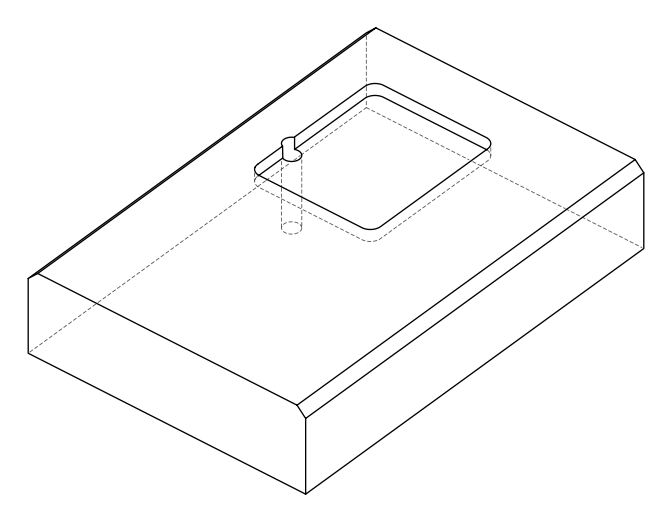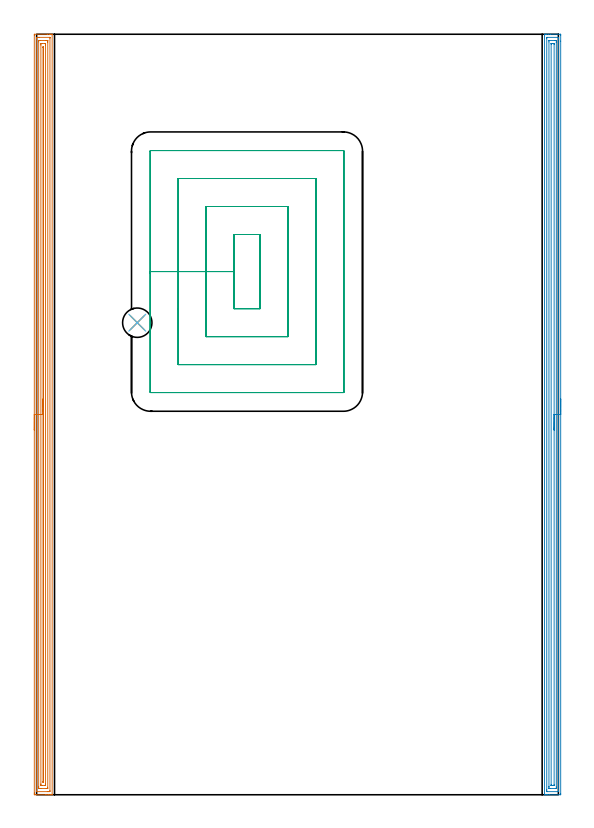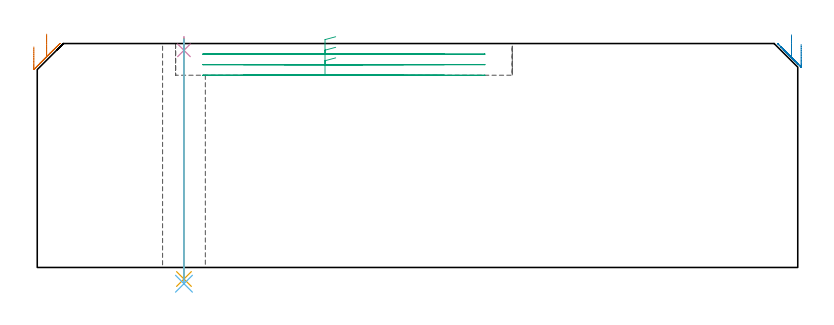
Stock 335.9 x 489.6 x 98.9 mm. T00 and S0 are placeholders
(PLAN: 6 operations, 4 tool changes, 45.5 min)
(1 AREA_MILL | FG_CHAMFER_SURFACE | UGT0205_001 | 19.75 min | 32369 mm3)
(2 AREA_MILL_1 | FG_CHAMFER_SURFACE_1 | UGT0205_001 | 15.9 min | 26468 mm3)
(3 MILL_RECTANGULAR_POCKET | POCKET_RECTANGULAR_STRAIGHT | UGT0201_106 | Follow Part, ap 6, ae 75% | 8.98 min | 372563 mm3)
(4 SPOT_DRILL | STEP1HOLE | NXT0321_9005560120000 | 0.05 min | 13 mm3)
(5 DRILL_THROUGH_HOLE_INTO_CENTER | STEP1HOLE | UGT0301_515 | 0.43 min | 9741 mm3)
(6 DRILL_TO_ENLARGE_THROUGH_HOLE | STEP1HOLE | UGT0301_257 | 0.43 min | 15003 mm3)
(TOOL UGT0205_001 | Chamfer Mill 20 x 3 x 45 deg. | D20 FL50 Z2)
(TOOL UGT0201_106 | End Mill 24 mm | D24 FL25 Z2)
(TOOL NXT0321_9005560120000 | NC Spot Drill, 120deg, 12mm, HSS, Uncoated | D12 PA120 FL30 Z2)
(TOOL UGT0301_515 | Carbide Drill 12.0 mm | D12 PA118 FL101 Z2)
(TOOL UGT0301_257 | Twist Drill 18.9 mm | D18.9 PA118 FL135 Z2)
(OP 1 AREA_MILL)
G17 G21 G94 G90
T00 M6
G54
G17 G0 G90 X-1.5 Y234.8 S1061 M3
G43 Z108.9 H0
Z97.4
G94 G1 Y234.838 Z96.528 F250.
Y234.952 Z95.664
Y235.141 Z94.812
Y235.403 Z93.98
Y235.737 Z93.174
Y236.14 Z92.4
Y236.608 Z91.664
Y237.14 Z90.972
Y237.729 Z90.329
Y238.372 Z89.74
Y239.064 Z89.209
Y239.8 Z88.74
Y240.574 Z88.337
Y241.38 Z88.003
Y242.212 Z87.741
Y243.064 Z87.552
Y243.928 Z87.438
Y244.8 Z87.4
Y488.967
X-1.496 Y489.401 Z87.403
X-1.492 Y489.59 Z87.406
X-1.3 Y489.6 Z87.598
X6.896 Z95.791
X8.294 Z97.19
X8.66 Z97.555
X9.391 Z98.29
X9.62 Z98.52
X9.993 Y489.593 Z98.884
X9.997 Y489.592 Z98.888
X10. Y489.415 Z98.9
Y0.185
X9.997 Y0.008 Z98.888
X9.993 Y0.007 Z98.884
X9.62 Y0. Z98.52
X9.391 Z98.29
X8.66 Z97.555
X7.412 Z96.309
X6.014 Z94.909
X-0.418 Z88.48
X-1.042 Y0.002 Z87.856
X-1.263 Y0.004 Z87.635
X-1.492 Y0.01 Z87.406
X-1.495 Y0.173 Z87.403
X-1.499 Y0.633 Z87.401
X-1.5 Y1.097 Z87.4
Y244.8
X-0.086 Z88.814
X-0.085 Y487.103 Z88.815
Y487.179
X-0.079 Y487.579 Z88.821
X0.313 Y487.594 Z89.213
X0.722 Y487.598 Z89.622
X1.189 Y487.6 Z90.089
X1.604 Z90.504
X8.481 Y487.599 Z97.381
X8.515 Y487.598 Z97.415
X8.551 Y487.595 Z97.451
X8.575 Y487.591 Z97.475
X8.579 Y487.564 Z97.479
X8.585 Y487.255 Z97.485
Y487.179
Y2.497
X8.584 Y2.421 Z97.484
X8.579 Y2.021 Z97.479
X8.187 Y2.006 Z97.087
X7.778 Y2.002 Z96.678
X7.311 Y2. Z96.211
X6.896 Z95.796
X0.019 Y2.001 Z88.919
X-0.015 Y2.002 Z88.885
X-0.051 Y2.005 Z88.849
X-0.075 Y2.009 Z88.825
X-0.079 Y2.036 Z88.821
X-0.085 Y2.345 Z88.815
Y2.421
X-0.086 Y244.8 Z88.814
X1.328 Z90.228
X1.329 Y484.775 Z90.229
X1.331 Y485.39 Z90.231
X1.333 Y485.529 Z90.233
X1.335 Y485.59 Z90.235
X1.401 Y485.596 Z90.301
X1.604 Y485.598 Z90.504
X2.279 Y485.6 Z91.179
X5.807 Z94.707
X6.689 Z95.589
X6.896 Y485.597 Z95.796
X7.103 Y485.593 Z96.003
X7.157 Y485.59 Z96.057
X7.165 Y485.556 Z96.065
X7.168 Y485.483 Z96.068
X7.17 Y485.39 Z96.07
X7.171 Y485.111 Z96.071
Y484.496
Y4.825
X7.169 Y4.21 Z96.069
X7.167 Y4.071 Z96.067
X7.164 Y4.01 Z96.064
X7.099 Y4.004 Z95.999
X6.896 Y4.002 Z95.796
X6.221 Y4. Z95.121
X2.693 Z91.593
X1.811 Z90.711
X1.604 Y4.003 Z90.504
X1.397 Y4.007 Z90.297
X1.343 Y4.01 Z90.243
X1.335 Y4.044 Z90.235
X1.332 Y4.117 Z90.232
X1.33 Y4.21 Z90.23
X1.329 Y4.489 Z90.229
X1.328 Y5.104 Z90.228
Y244.8
X2.743 Z91.643
Y482.707
X2.745 Y483.339 Z91.645
X2.748 Y483.552 Z91.648
X2.749 Y483.582 Z91.649
X2.764 Y483.59 Z91.664
X2.818 Y483.594 Z91.718
X2.928 Y483.597 Z91.828
X3.368 Y483.6 Z92.268
X5.132 Z94.032
X5.572 Y483.598 Z94.472
X5.682 Y483.595 Z94.582
X5.736 Y483.59 Z94.636
X5.751 Y483.585 Z94.651
X5.752 Y483.567 Z94.652
X5.755 Y483.458 Z94.655
X5.757 Y482.967 Z94.657
Y482.707
Y6.893
X5.755 Y6.261 Z94.655
X5.752 Y6.048 Z94.652
X5.751 Y6.018 Z94.651
X5.736 Y6.01 Z94.636
X5.682 Y6.006 Z94.582
X5.572 Y6.003 Z94.472
X5.132 Y6. Z94.032
X3.368 Z92.268
X2.928 Y6.002 Z91.828
X2.818 Y6.005 Z91.718
X2.764 Y6.01 Z91.664
X2.749 Y6.015 Z91.649
X2.748 Y6.033 Z91.648
X2.745 Y6.142 Z91.645
X2.743 Y6.633 Z91.643
Y6.893
Y244.8
X4.157 Z93.057
Y481.012
X4.158 Y481.107 Z93.058
X4.163 Y481.296 Z93.063
X4.173 Y481.59 Z93.073
X4.25 Y481.595 Z93.15
X4.294 Y481.594 Z93.194
X4.317 Y481.59 Z93.217
X4.336 Y481.573 Z93.236
X4.341 Y481.201 Z93.241
X4.343 Y481.012 Z93.243
Y8.588
X4.342 Y8.493 Z93.242
X4.337 Y8.305 Z93.237
X4.327 Y8.01 Z93.227
X4.25 Y8.005 Z93.15
X4.206 Y8.006 Z93.106
X4.183 Y8.01 Z93.083
X4.164 Y8.027 Z93.064
X4.159 Y8.399 Z93.059
X4.157 Y8.588 Z93.057
Y244.8
Y245.672 Z93.095
Y246.536 Z93.209
Y247.388 Z93.398
Y248.22 Z93.66
Y249.026 Z93.994
Y249.8 Z94.397
Y250.536 Z94.865
Y251.228 Z95.396
Y251.871 Z95.986
Y252.46 Z96.629
Y252.992 Z97.321
Y253.46 Z98.057
Y253.863 Z98.831
Y254.197 Z99.637
Y254.459 Z100.469
Y254.648 Z101.32
Y254.762 Z102.185
Y254.8 Z103.057
G0 Z108.9
M5
M2
(OP 2 AREA_MILL_1)
G17 G21 G94 G90
T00 M6
G54
G17 G0 G90 X337.4 Y254.8 S1061 M3
G43 Z108.9 H0
Z98.5
G94 G1 Y254.762 Z97.628 F250.
Y254.648 Z96.764
Y254.459 Z95.912
Y254.197 Z95.08
Y253.863 Z94.274
Y253.46 Z93.5
Y252.992 Z92.764
Y252.46 Z92.072
Y251.871 Z91.429
Y251.228 Z90.84
Y250.536 Z90.309
Y249.8 Z89.84
Y249.026 Z89.437
Y248.22 Z89.103
Y247.388 Z88.841
Y246.537 Z88.652
Y245.672 Z88.538
Y244.8 Z88.5
X337.399 Y0.633 Z88.501
X337.396 Y0.248 Z88.502
X337.393 Y0.01 Z88.505
X337.02 Y0. Z88.878
X330.009 Z95.886
X328.619 Z97.277
X328.256 Z97.638
X327.315 Z98.585
X327.157 Y0.001 Z98.735
X327.118 Y0.002 Z98.774
X327.003 Y0.01 Z98.888
X327. Y0.185 Z98.9
Y489.415
X327.002 Y489.59 Z98.889
X327.155 Y489.597 Z98.737
X327.315 Y489.6 Z98.585
X327.53 Z98.37
X328.256 Z97.638
X329.496 Z96.401
X330.885 Z95.01
X337.02 Z88.878
X337.279 Y489.597 Z88.618
X337.392 Y489.59 Z88.506
X337.399 Y489.475 Z88.499
X337.4 Y488.967 Z88.5
Y485.152
Y244.8
X335.986 Z89.914
X335.985 Y2.583 Z89.915
X335.979 Y2.018 Z89.921
X335.927 Y2.01 Z89.973
X335.818 Y2.005 Z90.082
X335.679 Y2.001 Z90.221
X328.668 Z97.232
X328.48 Y2.007 Z97.42
X328.445 Y2.01 Z97.455
X328.421 Y2.018 Z97.479
X328.419 Y2.061 Z97.481
X328.416 Y2.259 Z97.484
X328.415 Y2.421 Z97.485
X328.414 Y3.155 Z97.486
X328.415 Y487.017 Z97.485
X328.421 Y487.582 Z97.479
X328.473 Y487.59 Z97.427
X328.582 Y487.595 Z97.318
X328.721 Y487.599 Z97.179
X335.732 Z90.168
X335.92 Y487.593 Z89.98
X335.955 Y487.59 Z89.945
X335.979 Y487.582 Z89.921
X335.98 Y487.539 Z89.92
X335.984 Y487.341 Z89.916
X335.985 Y487.179 Z89.915
X335.986 Y486.445 Z89.914
Y244.8
X334.572 Z91.328
X334.571 Y4.92 Z91.329
X334.569 Y4.21 Z91.331
X334.566 Y4.031 Z91.334
X334.564 Y4.01 Z91.336
X334.545 Y4.007 Z91.355
X334.494 Y4.003 Z91.406
X334.391 Y4.001 Z91.509
X330.885 Z95.015
X330.211 Y4.004 Z95.689
X330.009 Y4.01 Z95.891
X329.835 Y4.035 Z96.065
X329.832 Y4.21 Z96.068
X329.83 Y4.393 Z96.07
X329.829 Y5.105 Z96.071
X329.828 Y5.289 Z96.072
X329.829 Y484.68 Z96.071
X329.831 Y485.39 Z96.069
X329.834 Y485.569 Z96.066
X329.836 Y485.59 Z96.064
X329.855 Y485.593 Z96.045
X329.906 Y485.597 Z95.994
X330.009 Y485.599 Z95.891
X333.515 Y485.6 Z92.386
X334.189 Y485.596 Z91.711
X334.391 Y485.59 Z91.509
X334.565 Y485.565 Z91.335
X334.568 Y485.39 Z91.332
X334.57 Y485.207 Z91.33
X334.571 Y484.496 Z91.329
X334.572 Y484.311 Z91.328
Y244.8
X333.157 Z92.743
Y6.364
X333.155 Y6.187 Z92.745
X333.152 Y6.046 Z92.748
X333.15 Y6.011 Z92.75
X333.13 Y6.008 Z92.77
X333.076 Y6.005 Z92.824
X332.638 Y6. Z93.262
X331.762 Z94.138
X331.324 Y6.004 Z94.576
X331.27 Y6.007 Z94.63
X331.249 Y6.01 Z94.651
X331.247 Y6.027 Z94.653
X331.244 Y6.091 Z94.656
X331.243 Y6.153 Z94.657
Y6.529
Y483.236
X331.245 Y483.413 Z94.655
X331.248 Y483.554 Z94.652
X331.25 Y483.59 Z94.65
X331.27 Y483.593 Z94.63
X331.324 Y483.596 Z94.576
X331.762 Y483.6 Z94.138
X332.638 Z93.262
X333.075 Y483.596 Z92.825
X333.13 Y483.593 Z92.771
X333.151 Y483.59 Z92.749
X333.153 Y483.574 Z92.747
X333.156 Y483.509 Z92.744
X333.157 Y483.447 Z92.743
Y483.071
Y244.8
Y243.928 Z92.781
Y243.064 Z92.895
Y242.212 Z93.083
Y241.38 Z93.346
Y240.574 Z93.68
Y239.8 Z94.082
Y239.064 Z94.551
Y238.372 Z95.082
Y237.729 Z95.672
Y237.14 Z96.315
Y236.609 Z97.007
Y236.14 Z97.743
Y235.737 Z98.517
Y235.403 Z99.323
Y235.141 Z100.155
Y234.952 Z101.006
Y234.838 Z101.871
Y234.8 Z102.743
G0 Z108.9
M5
M2
(OP 3 MILL_RECTANGULAR_POCKET)
G17 G21 G94 G90
T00 M6
G54
G17 G0 G90 X131.812 Y360.7 S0 M3
G43 Z108.9 H0
Z101.9
G94 G1 X127.1 Z100.637 F250.
Y336.8 Z94.233
Y312.9 F500.
X143.8
Y360.7
X127.1
Y336.8
X109.1
Y294.9
X161.8
Y378.7
X109.1
Y336.8
X91.1
Y312.593
Y276.9
X179.8
Y396.7
X91.1
Y336.8
X73.1
Y259.2
G3 X73.4 Y258.9 R0.3
G1 X197.5
G3 X197.8 Y259.2 R0.3
G1 Y414.4
G3 X197.5 Y414.7 R0.3
G1 X73.4
G3 X73.1 Y414.4 R0.3
G1 Y336.8
Y335.8
G0 X131.812 Y360.7 Z97.233
G1 X127.1 Z95.971 F250.
Y336.8 Z89.567
Y312.9 F500.
X143.8
Y360.7
X127.1
Y336.8
X109.1
Y294.9
X161.8
Y378.7
X109.1
Y336.8
X91.1
Y312.593
Y276.9
X179.8
Y396.7
X91.1
Y336.8
X73.1
Y259.2
G3 X73.4 Y258.9 R0.3
G1 X197.5
G3 X197.8 Y259.2 R0.3
G1 Y414.4
G3 X197.5 Y414.7 R0.3
G1 X73.4
G3 X73.1 Y414.4 R0.3
G1 Y336.8
Y335.8
G0 X131.812 Y360.7 Z92.567
G1 X127.1 Z91.304 F250.
Y336.8 Z84.9
Y312.9 F500.
X143.8
Y360.7
X127.1
Y336.8
X109.1
Y294.9
X161.8
Y378.7
X109.1
Y336.8
X91.1
Y312.593
Y276.9
X179.8
Y396.7
X91.1
Y336.8
X73.1
Y259.2
G3 X73.4 Y258.9 R0.3
G1 X197.5
G3 X197.8 Y259.2 R0.3
G1 Y414.4
G3 X197.5 Y414.7 R0.3
G1 X73.4
G3 X73.1 Y414.4 R0.3
G1 Y336.8
Y335.8
G0 Z108.9
M5
M2
(OP 4 SPOT_DRILL)
G17 G21 G94 G90
T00 M6
G54
G17 G0 G90 X64.8 Y303.9 S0 M3
G43 Z108.9 H0
G94 G81 G98 Z95.9 F250. R101.9
G80
M5
M2
(OP 5 DRILL_THROUGH_HOLE_INTO_CENTER)
G17 G21 G94 G90
T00 M6
G54
G17 G0 G90 X64.8 Y303.9 S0 M3
G43 Z108.9 H0
G94 G73 G98 Z-5.105 F250. Q11.556 R100.9
G80
M5
M2
(OP 6 DRILL_TO_ENLARGE_THROUGH_HOLE)
G17 G21 G94 G90
T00 M6
G54
G17 G0 G90 X64.8 Y303.9 S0 M3
G43 Z108.9 H0
G94 G73 G98 Z-7.178 F250. Q17.68 R100.9
G80
M5
M2
